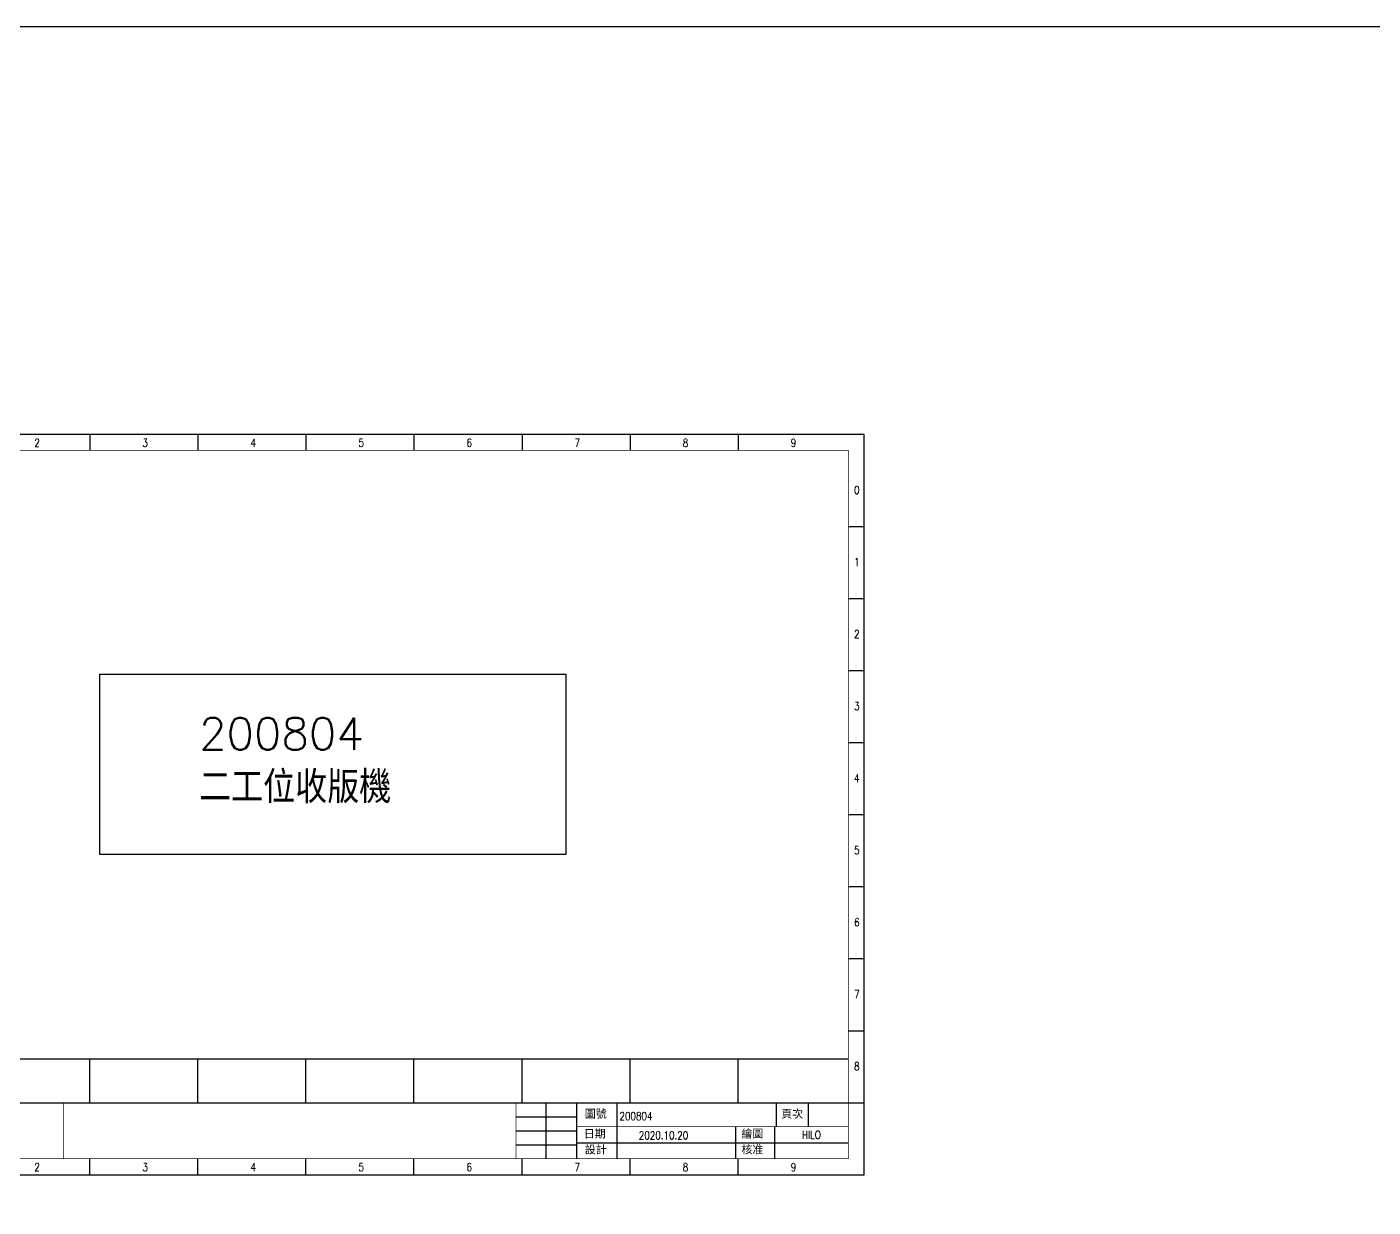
# Model space of a CAD drawing. Header units: millimetres. Extents: x -1721 to 4288, y -273 to 2028.
# Drawn here: x 71.3 to 407.6, y 851.1 to 1146 of the extents above; entities that cross this region are included whole.
import ezdxf

# ---------------------------------------------------------------- set-up
doc = ezdxf.new("R2010")
doc.units = ezdxf.units.MM
doc.header["$LTSCALE"] = 5
doc.header["$MEASUREMENT"] = 0
doc.layers.get('0').update_dxf_attribs({"linetype": 'CONTINUOUS'})
doc.layers.add('圖框', color=7, linetype='CONTINUOUS')
doc.layers.add('文字', color=4, linetype='CONTINUOUS')
doc.styles.add('MtXpl_', font='mingliub.ttc')
doc.styles.add('標楷體', font='simplex.shx', dxfattribs={"width": 0.8, "bigfont": 'chineset.shx'})
doc.styles.add('線號', font='simplex.shx', dxfattribs={"height": 1.5, "bigfont": 'chineset.shx'})

# ---------------------------------------------------------------- blocks, each defined once
blk = doc.blocks.new('圖框')
at = {"layer": '圖框'}
for p, q in [((0, 185), (0, 0)), ((279, 185), (0, 185)), ((31.5, 185), (31.5, 181)), ((58.5, 185), (58.5, 181)), ((85.5, 185), (85.5, 181)), ((112.5, 185), (112.5, 181)), ((139.5, 185), (139.5, 181)), ((166.5, 185), (166.5, 181)), ((193.5, 185), (193.5, 181)), ((220.5, 185), (220.5, 181)), ((247.5, 185), (247.5, 181)), ((279, 0), (279, 185)), ((4, 162), (0, 162)), ((275, 162), (279, 162)), ((4, 144), (0, 144)), ((275, 144), (279, 144)), ((4, 126), (0, 126)), ((275, 126), (279, 126)), ((4, 108), (0, 108)), ((275, 108), (279, 108)), ((4, 90), (0, 90)), ((275, 90), (279, 90)), ((4, 72), (0, 72)), ((275, 72), (279, 72)), ((4, 54), (0, 54)), ((275, 54), (279, 54)), ((4, 36), (0, 36)), ((275, 36), (279, 36)), ((4, 28.96), (275, 28.96)), ((31.5, 17.96), (31.5, 28.96)), ((58.5, 17.96), (58.5, 28.96)), ((85.5, 18), (85.5, 29)), ((112.5, 17.96), (112.5, 28.96)), ((139.5, 17.96), (139.5, 28.96)), ((166.5, 17.96), (166.5, 28.96)), ((193.5, 17.96), (193.5, 28.96)), ((220.5, 17.96), (220.5, 28.96)), ((247.5, 17.96), (247.5, 28.96)), ((4, 18), (0, 18)), ((4, 18), (275, 18)), ((199.44, 18), (199.44, 4)), ((207.14, 18), (207.14, 4)), ((217.16, 18), (217.16, 4)), ((257, 18), (257, 12)), ((265, 18), (265, 12)), ((275, 18), (279, 18)), ((192, 14.5), (207.14, 14.5)), ((192, 11), (207.14, 11)), ((192, 7.5), (207.14, 7.5)), ((207.14, 8), (275, 8)), ((31.5, 0), (31.5, 4)), ((58.5, 0), (58.5, 4)), ((85.5, 0), (85.5, 4)), ((112.5, 0), (112.5, 4)), ((139.5, 0), (139.5, 4)), ((166.5, 0), (166.5, 4)), ((193.5, 0), (193.5, 4)), ((220.5, 0), (220.5, 4)), ((247.5, 0), (247.5, 4)), ((0, 0), (279, 0))]:
    blk.add_line(p, q, dxfattribs=at)
at = {"layer": '圖框', "const_width": 0.2}
for points in [[(4, 4), (275, 4), (275, 181), (4, 181)], [(4, 181), (275, 181), (275, 4), (4, 4)]]:
    blk.add_lwpolyline(points, close=True, dxfattribs=at)
at = {"layer": '圖框'}
for points, const_width in [([(4, 18), (275, 18)], 0.2), ([(79, 18), (79, 4)], 0.15), ([(192, 18), (192, 4)], 0.15), ([(207.14, 12), (275, 12)], 0.15)]:
    blk.add_lwpolyline(points, dxfattribs=dict(at, const_width=const_width))
for points in [[(246.85, 12), (246.85, 4)], [(256.58, 12), (256.58, 4)]]:
    blk.add_lwpolyline(points, dxfattribs=at)
at = {"insert": (17.34, 15.57), "char_height": 2, "width": 50.9822, "attachment_point": 1, "style": '線號'}
blk.add_mtext('{\\fMicrosoft JhengHei|b1|i0|c136|p34;\\H1.75x;\\C4;高加盛科技有限公司\\H0.85714x;\\P\\fMicrosoft JhengHei|b0|i0|c136|p34;\\H0.83333x;GJS TECHNOLOGY COMPANY}', dxfattribs=at)
at = {"layer": '圖框', "style": '標楷體', "width": 0.8}
for s, p in [('0', (17.64, 181.9)), ('1', (44.64, 181.9)), ('2', (71.64, 181.9)), ('3', (98.64, 181.9)), ('4', (125.64, 181.9)), ('5', (152.64, 181.9)), ('6', (179.64, 181.9)), ('7', (206.64, 181.9)), ('8', (233.64, 181.9)), ('9', (260.64, 181.9)), ('0', (1.45, 170.09)), ('0', (276.45, 170.09)), ('1', (1.45, 152.09)), ('1', (276.45, 152.09)), ('2', (1.45, 134.09)), ('2', (276.45, 134.09)), ('3', (1.45, 116.09)), ('3', (276.45, 116.09)), ('4', (1.45, 98.09)), ('4', (276.45, 98.09)), ('5', (1.45, 80.09)), ('5', (276.45, 80.09)), ('6', (1.45, 62.09)), ('6', (276.45, 62.09)), ('7', (1.45, 44.09)), ('7', (276.45, 44.09)), ('8', (1.45, 26.09)), ('8', (276.45, 26.09)), ('0', (17.64, 0.9)), ('1', (44.64, 0.9)), ('2', (71.64, 0.9)), ('3', (98.64, 0.9)), ('4', (125.64, 0.9)), ('5', (152.64, 0.9)), ('6', (179.64, 0.9)), ('7', (206.64, 0.9)), ('8', (233.64, 0.9)), ('9', (260.64, 0.9))]:
    blk.add_text(s, height=2, dxfattribs=at).set_placement(p)
at = {"layer": '圖框', "style": 'MtXpl_'}
for s, p in [('圖號', (209.18, 14.24)), ('頁次^J', (258.27, 14.24)), ('日期', (208.95, 9.25)), ('繪圖', (248.31, 9.25)), ('設計', (209.18, 5.29)), ('核准', (248.31, 5.29))]:
    blk.add_text(s, height=2, dxfattribs=at).set_placement(p)

msp = doc.modelspace()

# ---------------------------------------------------------------- linework, layer by layer
for p, q in [((89.514, 984.324), (205.995, 984.324)), ((89.514, 939.221), (89.514, 984.324)), ((205.995, 984.324), (205.995, 939.221)), ((205.995, 939.221), (89.514, 939.221))]:
    msp.add_line(p, q)
msp.add_lwpolyline([(2005.364, 1146.033), (-104.977, 1146.033), (-104.977, -148.663), (2005.364, -148.663)], close=True)

# ---------------------------------------------------------------- block references
at = {"color": 0, "linetype": 'Continuous'}
msp.add_blockref('圖框', (1.532, 859.222), dxfattribs=at)

# ---------------------------------------------------------------- texts
at = {"insert": (114.343, 973.41), "char_height": 8, "attachment_point": 1, "style": '線號'}
msp.add_mtext_dynamic_manual_height_columns('200804\\P二工位收版機', width=67.72992, gutter_width=7.5, heights=[0], dxfattribs=at)
at = {"layer": '文字', "style": '標楷體', "width": 0.8}
for s, p in [('200804', (219.37, 872.879)), ('2020.10.20', (224.205, 868.066)), ('HILO', (264.953, 868.189))]:
    msp.add_text(s, height=2, dxfattribs=at).set_placement(p)

doc.saveas('drawing.dxf')
